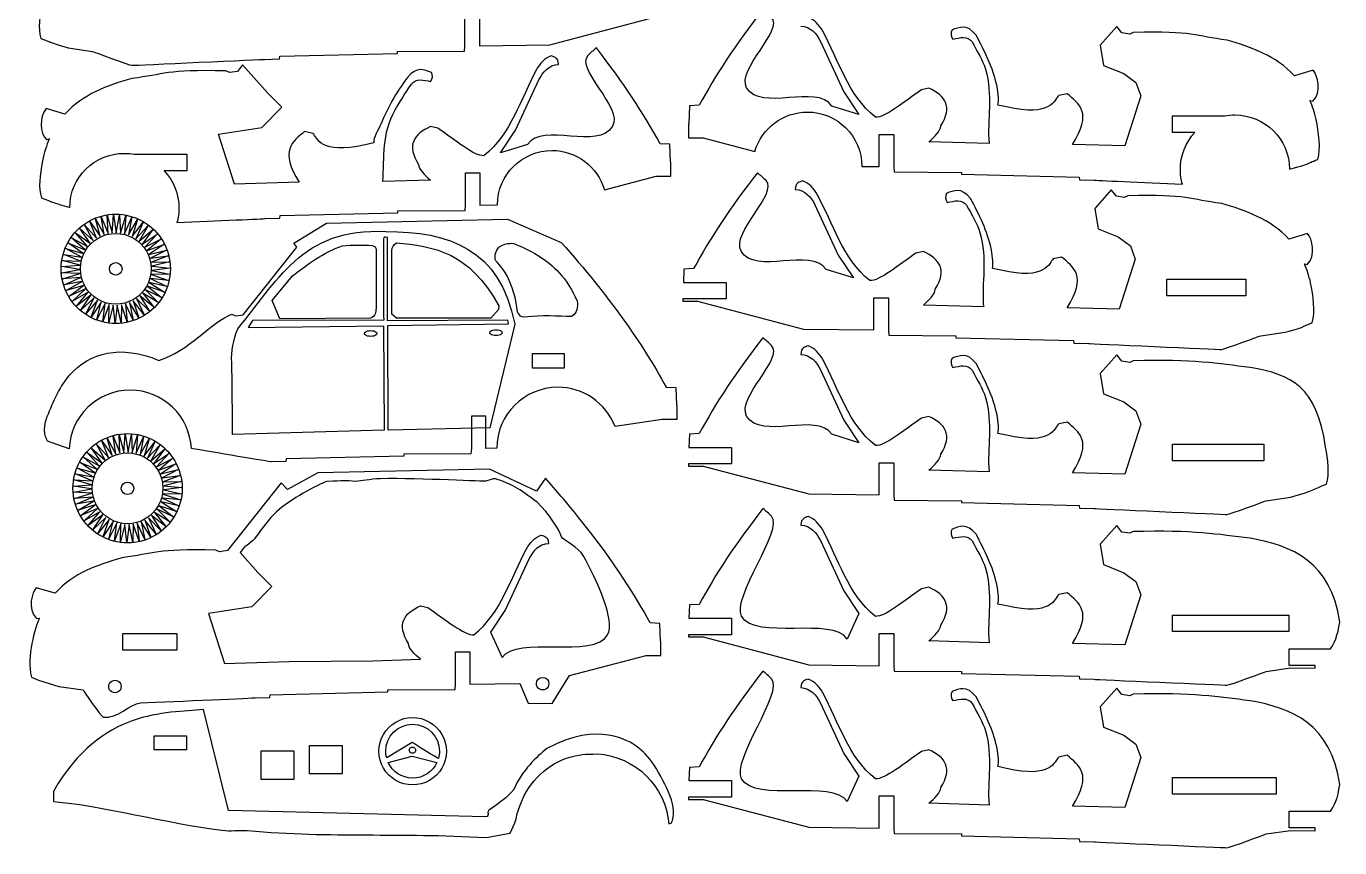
# Model space of a CAD drawing. Extents: x -16 to 68, y -50 to 54.
# Drawn here: x -15.2 to 68.3, y -49.7 to 2.5 of the extents above; entities that cross this region are included whole.
import ezdxf

# ---------------------------------------------------------------- set-up
doc = ezdxf.new("R2010")
doc.units = 0
doc.layers.add('Layer_1', color=7, linetype='CONTINUOUS')

msp = doc.modelspace()

# ---------------------------------------------------------------- linework, layer by layer
at = {"layer": 'Layer_1', "color": 7}
for points in [[(-0.018591, 0.415055), (0.906506, 0.440074), (0.931527, 0.615085), (8.406951, 0.790096), (8.406951, 0.915068), (12.682138, 0.940087), (12.707159, 1.265089), (12.707159, 3.329531), (13.633896, 3.329531), (13.633896, 1.277935), (18.107474, 1.340148), (24.844708, 3.10885), (25.775274, 3.10885), (25.775274, 3.248998), (23.023912, 3.248998), (23.023912, 4.303852), (25.737537, 4.303852), (25.711012, 5.141853), (25.092185, 5.177261)], [(55.20912, 2.120593), (54.984071, 2.020782), (54.484056, 2.095709), (54.159468, 2.50466), (53.108442, 1.32375), (53.316537, 0.031538), (54.599999, -0.49103), (55.378249, -1.05763), (55.686571, -1.906979), (54.660705, -5.082466), (51.346301, -4.992092)], [(-12.519424, 1.140118), (-10.969348, 0.915068)], [(35.31517, 1.552083), (36.797567, -1.648153), (37.757939, -3.091992), (36.026836, -2.549731)], [(2.162619, -7.399046), (-1.943026, -7.524283), (-2.968891, -4.348936), (-0.220947, -3.923708), (1.052393, -2.632457), (0.161342, -1.738537), (-1.441784, 0.062843), (-1.766375, -0.346241), (-2.266386, -0.421167), (-2.491439, -0.321222)], [(66.642522, -0.271042), (65.454773, -0.637058)], [(16.690843, -4.991547), (14.95974, -5.533948), (15.920112, -4.089968), (17.402509, -0.889734)], [(42.208278, -1.41709), (41.729454, -1.526471)], [(27.598121, -2.505303), (26.979293, -2.540577), (26.944018, -3.654354), (26.915031, -3.654354), (26.915031, -4.573714), (27.845597, -4.573714)], [(47.146041, -2.604558), (46.601182, -2.489031)], [(50.996279, -1.76711), (50.465778, -1.882505)], [(66.441518, -2.197113), (66.624875, -2.233345)], [(-12.72807, -3.073127), (-13.924843, -2.712857)], [(59.130168, -4.227518), (57.697129, -4.227518), (57.697129, -3.178958)], [(3.043142, -4.28918), (2.512641, -4.173785)], [(10.988224, -3.968287), (10.509406, -3.858905)], [(6.907737, -4.895844), (6.362879, -5.01138)], [(21.574467, -7.881144), (24.872054, -7.015527), (25.802619, -7.015527), (25.802619, -6.096167), (25.773633, -6.096167), (25.738358, -4.982524), (25.11953, -4.947116)], [(37.949603, -6.389172), (39.056411, -6.404491), (39.056411, -4.352901), (39.983145, -4.352901), (39.983145, -6.417344), (40.008175, -6.742345), (44.28336, -6.767375), (44.28336, -6.892481), (51.758786, -7.067492), (51.783816, -7.242503), (52.708916, -7.267242)], [(46.034722, -4.942327), (42.208278, -4.817221)], [(-8.312191, -5.620767), (-4.979465, -5.620767), (-4.979465, -6.669467)], [(65.144528, -6.551888), (65.209743, -6.542442)], [(0.008755, -9.709322), (0.933851, -9.684302), (0.958872, -9.509291), (8.434296, -9.334281), (8.434296, -9.209176), (12.709483, -9.184289), (12.734505, -8.859154), (12.734505, -6.794712), (13.661242, -6.794712), (13.661242, -8.846301)], [(10.509406, -7.25917), (7.474198, -7.349)], [(54.856901, -8.26426), (54.631844, -8.364212), (54.131829, -8.289147), (53.807241, -7.880197), (52.756218, -9.061111), (52.964318, -10.353315), (54.247777, -10.875891), (55.026031, -11.442486), (55.33435, -12.291973), (54.308486, -15.467327), (50.994082, -15.377086)], [(34.962949, -8.832773), (36.445346, -12.033015), (37.405717, -13.476986), (35.67475, -12.934593)], [(-2.113133, -15.792859), (-1.88808, -15.892806), (-1.388069, -15.817744), (2.024643, -11.517535), (1.832951, -11.278536), (3.912299, -10.004922), (15.412971, -9.742406)], [(15.412971, -9.742406), (18.83293, -11.225759)], [(66.290304, -10.655895), (65.102552, -11.021912)], [(15.880662, -16.423336), (14.289572, -22.998949), (7.827984, -23.1477), (7.800041, -16.492844), (15.475516, -16.405339), (15.438012, -16.155323), (7.787537, -16.205314), (7.78755, -10.917485)], [(7.058959, -11.703108), (7.058954, -15.433329)], [(41.856051, -11.801943), (41.377235, -11.911325)], [(50.64406, -12.151966), (50.113554, -12.267361)], [(0.942102, -16.069761), (0.447096, -14.920641), (1.737648, -13.347227)], [(27.245911, -12.890135), (26.627085, -12.925412), (26.60056, -13.763683), (29.314185, -13.763683), (29.314185, -14.818537), (26.562823, -14.818537), (26.562823, -14.958547), (27.493389, -14.958547), (34.230622, -16.727249), (38.7042, -16.789321), (38.7042, -14.737731), (39.630937, -14.737731), (39.630937, -16.802174), (39.655967, -17.127175), (43.931155, -17.152205), (43.931155, -17.277308), (51.406573, -17.452319), (51.431603, -17.62733), (52.356697, -17.652227)], [(46.793822, -12.989552), (46.248963, -12.874024)], [(66.089308, -12.581975), (66.272656, -12.618207)], [(14.862985, -15.255267), (14.837981, -15.492784), (14.350452, -16.042818), (8.350078, -16.030303), (8.050051, -15.792803)], [(45.682503, -15.32718), (41.856051, -15.202075)], [(7.537537, -16.167812), (-0.800484, -16.1803), (-1.075494, -16.63033), (7.525036, -16.517821), (7.575039, -23.160284), (-2.076447, -23.433783)], [(6.705378, -16.034407), (0.942102, -16.069761)], [(63.307315, -17.152215), (64.857532, -16.927298)], [(55.209107, -18.751664), (54.984057, -18.85161), (54.484042, -18.776683), (54.159454, -18.3676), (53.108429, -19.54865), (53.316524, -20.840719), (54.599986, -21.363429), (55.378236, -21.929889), (55.686558, -22.779371), (54.660692, -25.954866), (51.346288, -25.864624)], [(35.315157, -19.320309), (36.797554, -22.52041), (37.757925, -23.964524), (36.026823, -23.421991)], [(25.497835, -20.418751), (26.116662, -20.454027), (26.151938, -21.567807), (26.180924, -21.567807), (26.180924, -22.487161), (25.250358, -22.487161), (22.248922, -22.919766)], [(14.728652, -24.308367), (14.039546, -24.317938), (14.039546, -22.266346), (13.112809, -22.266346), (13.112809, -24.330791), (13.087788, -24.655791), (8.812601, -24.680812), (8.812601, -24.805918), (1.337177, -24.980929), (1.312156, -25.15594), (0.387059, -25.180824)], [(42.208265, -22.289341), (41.72944, -22.398863)], [(27.598121, -23.377536), (26.979293, -23.412945), (26.952768, -24.251087), (29.666393, -24.251087), (29.666393, -25.305933), (26.915031, -25.305933), (26.915031, -25.445942), (27.845597, -25.445942), (34.58283, -27.21465), (39.056411, -27.276856), (39.056411, -25.225267), (39.983145, -25.225267), (39.983145, -27.289707), (40.008175, -27.614711), (44.28336, -27.63974), (44.28336, -27.764714), (51.758786, -27.939722), (51.783816, -28.114733), (52.708916, -28.139763)], [(47.146027, -23.476958), (46.601168, -23.361422)], [(50.996265, -22.639361), (50.465765, -22.754765)], [(-12.464343, -24.335029), (-13.848569, -23.857578)], [(14.259969, -25.634218), (3.360485, -25.872947), (1.431537, -26.92465), (1.010554, -26.510091), (-2.402157, -30.810437), (-2.902169, -30.885363), (-3.127222, -30.785417)], [(17.818842, -26.218292), (17.249646, -27.033052), (14.259969, -25.634218)], [(46.034709, -25.814584), (42.208265, -25.689613)], [(63.659533, -27.639751), (65.209743, -27.414702)], [(55.209109, -29.607129), (54.98406, -29.707205), (54.484045, -29.632148), (54.159457, -29.223195), (53.108431, -30.404107), (53.316526, -31.696176), (54.599988, -32.218884), (55.378239, -32.785346), (55.68656, -33.634974), (54.660694, -36.810323), (51.346291, -36.720087)], [(-1.306953, -30.574587), (-1.596733, -30.932504), (-0.474383, -32.202782), (0.41667, -33.096701), (-0.856701, -34.388013), (-3.604581, -34.813257), (-2.578739, -37.988659), (1.526944, -37.863342)], [(35.31516, -30.175774), (36.797557, -33.376007), (37.757928, -34.819987), (37.016867, -36.434461)], [(16.766785, -31.354086), (15.284372, -34.554283), (14.323956, -35.99831), (15.065099, -37.612816)], [(-13.352094, -33.529398), (-14.560626, -33.177046)], [(42.208267, -33.144944), (41.729443, -33.254326)], [(27.598121, -34.23313), (26.979293, -34.268405), (26.952768, -35.106541), (29.666393, -35.106541), (29.666393, -36.161393), (26.915031, -36.161393), (26.915031, -36.301542), (27.845597, -36.301542), (34.58283, -38.070105), (39.056411, -38.132316), (39.056411, -36.080726), (39.983145, -36.080726), (39.983145, -38.14517), (40.008175, -38.470171), (44.28336, -38.4952), (44.28336, -38.620171), (51.758786, -38.795182), (51.783816, -38.970193), (52.708916, -38.995223)], [(47.14603, -34.332421), (46.601171, -34.216885)], [(50.996268, -33.494967), (50.465768, -33.610222)], [(9.873683, -34.323203), (10.352414, -34.43264)], [(-14.542988, -35.139498), (-14.358406, -35.106134)], [(-0.627028, -40.173517), (0.298068, -40.148498), (0.323089, -39.973487), (7.798514, -39.798476), (7.798514, -39.673504), (12.0737, -39.648485), (12.098721, -39.323483), (12.098721, -37.259174), (13.025459, -37.259174), (13.025459, -39.31063), (16.191241, -39.266604), (16.721195, -40.521355), (18.253634, -40.526115), (19.357844, -38.760424), (24.236271, -37.479694), (25.166837, -37.479694), (25.166837, -36.560481), (25.13785, -36.560481), (25.102575, -35.446698), (24.483747, -35.41129)], [(46.034711, -36.670041), (42.208267, -36.545075)], [(63.659533, -38.495211), (65.209743, -38.270159), (66.765974, -38.288891), (66.778013, -38.110464), (65.110074, -38.110464), (65.110074, -37.05575), (67.739612, -37.05575)], [(1.526944, -37.863355), (6.838512, -37.813351), (9.873683, -37.723427)], [(-14.862657, -38.850134), (-14.402843, -39.0421), (-13.127862, -39.448454), (-11.577785, -39.673504)], [(31.654559, -38.479206), (31.654409, -38.479196)], [(55.209247, -39.939174), (54.98419, -40.039258), (54.484177, -39.964201), (54.159587, -39.555248), (53.108564, -40.73616), (53.316664, -42.028369), (54.600123, -42.550937), (55.378376, -43.11754), (55.686695, -43.967027), (54.660832, -47.142376), (51.346428, -47.05214)], [(14.026267, -47.74746), (-2.340526, -47.328799), (-3.922194, -40.91423)], [(35.315295, -40.507827), (36.797692, -43.708061), (37.758063, -45.15204), (37.017002, -46.766514)], [(9.358324, -43.015326), (7.72939, -43.993122)], [(7.827796, -44.282292), (9.34735, -43.874589), (10.926768, -44.295041)], [(42.208397, -43.476997), (41.729581, -43.586379)], [(50.996405, -43.82702), (50.4659, -43.942415)], [(27.598121, -44.565197), (26.979293, -44.600471), (26.952768, -45.438745), (29.666393, -45.438745), (29.666393, -46.493599), (26.915031, -46.493599), (26.915031, -46.633609), (27.845597, -46.633609), (34.58283, -48.402309), (39.056411, -48.464383), (39.056411, -46.412793), (39.983145, -46.412793), (39.983145, -48.477236), (40.008175, -48.802237), (44.28336, -48.827267), (44.28336, -48.952229), (51.758786, -49.127241), (51.783948, -49.302252), (52.709043, -49.327282)], [(47.146168, -44.664466), (46.601309, -44.548938)], [(-13.459336, -46.131329), (-13.450578, -46.767657)], [(46.034849, -47.002234), (42.208397, -46.877129)], [(63.65966, -48.827269), (65.209878, -48.602212), (66.766104, -48.620945), (66.778143, -48.442658), (65.110212, -48.442658), (65.110212, -47.387936), (67.739742, -47.387936)], [(14.052109, -49.053205), (15.590153, -48.774691), (15.868666, -48.1251)], [(25.672556, -48.192095), (25.822683, -48.143694)]]:
    msp.add_lwpolyline(points, dxfattribs=at)
for points in [[(21.063243, 1.138887)], [(31.302214, -6.804152)], [(-7.069778, -15.334836), (-7.966813, -14.623596), (-7.362465, -15.595861), (-8.172577, -14.787003), (-7.682997, -15.821817), (-8.395626, -14.925888), (-8.027196, -16.009767), (-8.633053, -15.038442), (-8.390578, -16.157254), (-8.881764, -15.123198), (-8.768403, -16.262357), (-9.138513, -15.179052), (-9.155737, -16.323706), (-9.399945, -15.205272), (-9.547548, -16.340501), (-9.662673, -15.20152), (-9.938721, -16.312524), (-9.923269, -15.167844), (-10.324161, -16.240137), (-10.17832, -15.104683), (-10.698832, -16.124289), (-10.424507, -15.012859), (-11.057853, -15.966486), (-10.658623, -14.893569), (-11.396546, -15.768784), (-10.877616, -14.748374), (-11.710495, -15.533766), (-11.078631, -14.579157), (-11.995608, -15.264491), (-11.259045, -14.388133), (-12.248168, -14.96447), (-11.416509, -14.177787), (-12.464881, -14.637617), (-11.548967, -13.950861), (-12.642924, -14.288189), (-11.654695, -13.710318), (-12.779973, -13.920744), (-11.732313, -13.459289), (-12.874244, -13.540072), (-11.780811, -13.201048), (-12.924507, -13.151134), (-11.799557, -12.938962), (-12.930108, -12.759001), (-11.788304, -12.676448), (-12.890971, -12.368788), (-11.747201, -12.416929), (-12.807609, -11.985579), (-11.676782, -12.163786), (-12.681109, -11.614371), (-11.577966, -11.920319), (-12.513117, -11.260001), (-11.45204, -11.689706), (-12.305826, -10.927092), (-11.300648, -11.474949), (-12.061936, -10.619982), (-11.125761, -11.27885), (-11.784629, -10.342675), (-10.929662, -11.103963), (-11.477519, -10.098785), (-10.714905, -10.952571), (-11.14461, -9.891494), (-10.484292, -10.826645), (-10.79024, -9.723502), (-10.240825, -10.727829), (-10.419032, -9.597002), (-9.987682, -10.65741), (-10.035823, -9.51364), (-9.728163, -10.616307), (-9.645608, -9.474503), (-9.465649, -10.605054), (-9.253477, -9.480104), (-9.203563, -10.6238), (-8.864539, -9.530367), (-8.945322, -10.672296), (-8.483867, -9.624638), (-8.694293, -10.749916), (-8.116422, -9.761687), (-8.45375, -10.855644), (-7.766995, -9.93973), (-8.226825, -10.988102), (-7.440142, -10.156443), (-8.016478, -11.145566), (-7.14012, -10.409003), (-7.825454, -11.32598), (-6.870846, -10.694116), (-7.656237, -11.526995), (-6.635827, -11.008065), (-7.511039, -11.745988), (-6.438125, -11.346758), (-7.391752, -11.980104), (-6.280322, -11.705779), (-7.299928, -12.226291), (-6.164474, -12.08045), (-7.236767, -12.481342), (-6.092087, -12.46589), (-7.203091, -12.741938), (-6.06411, -12.857063), (-7.199339, -13.004666), (-6.080906, -13.248874), (-7.225559, -13.266099), (-6.142254, -13.636208), (-7.281413, -13.522848), (-6.247358, -14.014033), (-7.366169, -13.771559), (-6.394844, -14.377415), (-7.478723, -14.008985), (-6.582794, -14.721614), (-7.617608, -14.232034), (-6.80875, -15.042146), (-7.781012, -14.437798)], [(-9.102725, -12.900799)], [(-7.250447, -12.900796)], [(-6.026709, -12.900799)], [(57.345043, -13.564613), (62.361567, -13.564613), (62.361567, -14.612353), (57.345043, -14.612353)], [(16.200557, -15.855311)], [(6.358832, -16.922374)], [(14.321824, -16.872371)], [(31.654425, -17.291688)], [(19.032961, -18.295787), (16.969884, -18.295787), (16.969884, -19.194633), (19.032961, -19.194633)], [(-2.11632, -18.863006)], [(-6.319732, -29.285701), (-7.216767, -28.574461), (-6.612419, -29.546726), (-7.422531, -28.737868), (-6.932951, -29.772682), (-7.64558, -28.876753), (-7.27715, -29.960632), (-7.883006, -28.989307), (-7.640532, -30.108119), (-8.131717, -29.074063), (-8.018357, -30.213222), (-8.388466, -29.129917), (-8.405691, -30.274571), (-8.649899, -29.156137), (-8.797502, -30.291366), (-8.912627, -29.152385), (-9.188675, -30.263389), (-9.173223, -29.118709), (-9.574115, -30.191002), (-9.428274, -29.055548), (-9.948786, -30.075154), (-9.67446, -28.963724), (-10.307807, -29.917351), (-9.908577, -28.844434), (-10.6465, -29.719649), (-10.12757, -28.699239), (-10.960449, -29.484631), (-10.328585, -28.530022), (-11.245562, -29.215356), (-10.508999, -28.338998), (-11.498122, -28.915335), (-10.666463, -28.128652), (-11.714835, -28.588482), (-10.798921, -27.901726), (-11.892878, -28.239054), (-10.904649, -27.661183), (-12.029927, -27.871609), (-10.982267, -27.410154), (-12.124198, -27.490937), (-11.030765, -27.151913), (-12.174461, -27.101999), (-11.049511, -26.889827), (-12.180062, -26.709866), (-11.038258, -26.627313), (-12.140925, -26.319653), (-10.997155, -26.367794), (-12.057563, -25.936444), (-10.926736, -26.114651), (-11.931063, -25.565236), (-10.827919, -25.871184), (-11.763071, -25.210866), (-10.701994, -25.640571), (-11.55578, -24.877957), (-10.550602, -25.425814), (-11.31189, -24.570847), (-10.375715, -25.229715), (-11.034583, -24.29354), (-10.179616, -25.054828), (-10.727473, -24.04965), (-9.964859, -24.903436), (-10.394564, -23.842359), (-9.734246, -24.777511), (-10.040194, -23.674367), (-9.490779, -24.678694), (-9.668986, -23.547867), (-9.237636, -24.608275), (-9.285777, -23.464505), (-8.978117, -24.567172), (-8.895562, -23.425368), (-8.715603, -24.555919), (-8.503431, -23.430969), (-8.453517, -24.574665), (-8.114493, -23.481232), (-8.195276, -24.623161), (-7.733821, -23.575503), (-7.944247, -24.700781), (-7.366376, -23.712552), (-7.703704, -24.806509), (-7.016948, -23.890595), (-7.476778, -24.938967), (-6.690095, -24.107308), (-7.266432, -25.096431), (-6.390074, -24.359868), (-7.075408, -25.276845), (-6.120799, -24.644981), (-6.906191, -25.47786), (-5.885781, -24.95893), (-6.760993, -25.696853), (-5.688079, -25.297623), (-6.641706, -25.93097), (-5.530276, -25.656644), (-6.549882, -26.177156), (-5.414428, -26.031315), (-6.486721, -26.432207), (-5.342041, -26.416755), (-6.453045, -26.692803), (-5.314064, -26.807928), (-6.449293, -26.955531), (-5.330859, -27.199739), (-6.475513, -27.216964), (-5.392208, -27.587073), (-6.531367, -27.473713), (-5.497311, -27.964898), (-6.616123, -27.722424), (-5.644798, -28.32828), (-6.728677, -27.95985), (-5.832748, -28.672479), (-6.867562, -28.182899), (-6.058704, -28.993011), (-7.030966, -28.388663)], [(57.697113, -24.053512), (63.506517, -24.053512), (63.506517, -25.099748), (57.697113, -25.099748)], [(-8.352679, -26.851664)], [(-6.500401, -26.851661)], [(-5.276663, -26.851664)], [(31.654427, -28.147285)], [(57.697113, -34.909792), (65.092556, -34.909792), (65.092556, -35.955343), (57.697113, -35.955343)], [(-9.046144, -36.083731), (-5.615384, -36.083731), (-5.615384, -37.13325), (-9.046144, -37.13325)], [(-9.153129, -39.456726)], [(18.042842, -39.274212)], [(-7.058854, -42.581891), (-4.995778, -42.581891), (-4.995778, -43.480736), (-7.058854, -43.480736)], [(2.810894, -43.195684), (4.889583, -43.195684), (4.889583, -45.009789), (2.810894, -45.009789)], [(9.358324, -43.015326)], [(-0.257485, -43.546178), (1.821204, -43.546178), (1.821204, -45.360283), (-0.257485, -45.360283)], [(9.565086, -43.498811)], [(11.522488, -43.567317)], [(9.378996, -45.278794)], [(57.697254, -45.240355), (64.299539, -45.240355), (64.299539, -46.287277), (57.697254, -46.287277)]]:
    msp.add_lwpolyline(points, close=True, dxfattribs=at)
for points in [[(-14.191872, 4.093699), (-14.342542, 3.108878), (-14.46545, 2.418292), (-14.254219, 1.738438)], [(31.654409, 3.580702), (29.942592, 1.399455), (28.621604, -0.616066), (27.598121, -2.505303)], [(30.619001, -1.390425), (29.95645, -0.216577), (33.021299, 2.282465), (32.203395, 3.093815)], [(34.057691, 2.533235), (34.693527, 2.505064), (35.055318, 2.050219), (35.31517, 1.552083)], [(35.457778, 2.208239), (35.236711, 2.60903), (34.942248, 2.917952), (34.532819, 3.083293)], [(45.208481, 1.958163), (44.604646, 2.702946), (44.150478, 2.449335), (43.68329, 2.283166)], [(-14.254219, 1.738438), (-13.287933, 1.376011), (-14.186217, 1.659865), (-12.519424, 1.140118)], [(38.808004, -3.267144), (37.05629, -1.852893), (36.491524, 0.329435), (35.457778, 2.208239)], [(43.68329, 2.283166), (43.591808, 2.091486), (43.589422, 1.899767), (43.733328, 1.708086)], [(43.733328, 1.708086), (44.178675, 1.785371), (44.648326, 1.951773), (44.958405, 1.533075)], [(46.518872, -1.218557), (46.284883, -0.130667), (45.768202, 0.916808), (45.208481, 1.958163)], [(61.186833, 1.641779), (59.097482, 1.886445), (59.079757, 2.232173), (55.20912, 2.120593)], [(-10.969348, 0.915068), (-10.969348, 0.915068), (-8.619159, 0.040013), (-8.469154, 0.040013)], [(21.063243, 1.138887), (20.874249, 0.990659), (20.691475, 0.82764), (20.514284, 0.651866)], [(25.11953, -4.947116), (24.096039, -3.057881), (22.775057, -1.042365), (21.063243, 1.138887)], [(44.958405, 1.533075), (45.278191, 0.921658), (45.644313, 0.346818), (45.803791, -0.202949)], [(65.454773, -0.637058), (64.285519, 0.666192), (62.673368, 1.183328), (61.186833, 1.641779)], [(-8.469154, 0.040013), (-8.31914, 0.040013), (-0.018591, 0.415055), (-0.018591, 0.415055)], [(10.575718, -0.411051), (10.108533, -0.244868), (9.654501, 0.008597), (9.050663, -0.736187)], [(18.184862, 0.641338), (17.775435, 0.475995), (17.480967, 0.167086), (17.259902, -0.233716)], [(17.402509, -0.889734), (17.662372, -0.391604), (18.024153, 0.063109), (18.659989, 0.091286)], [(18.659989, 0.091286), (18.635224, 0.541778), (18.388586, 0.54875), (18.184862, 0.641338)], [(20.514284, 0.651866), (19.69638, -0.159491), (22.76123, -2.658394), (22.098679, -3.832241)], [(-8.469154, -0.800038), (-10.044298, -1.230718), (-11.602679, -1.814246), (-12.72807, -3.073127)], [(-2.491439, -0.321222), (-6.362076, -0.209635), (-6.379806, -0.555365), (-8.469154, -0.800038)], [(9.050663, -0.736187), (8.565949, -1.340023), (7.786654, -2.612485), (7.352647, -3.712876)], [(9.3006, -1.161141), (9.610679, -0.742445), (10.080329, -0.908845), (10.525676, -0.98613)], [(10.525676, -0.98613), (10.669586, -0.794444), (10.667203, -0.602723), (10.575718, -0.411051)], [(17.259902, -0.233716), (16.226159, -2.112528), (15.661388, -4.294724), (13.909675, -5.708959)], [(45.803791, -0.202949), (46.298847, -1.909535), (45.900565, -3.374543), (46.034722, -4.942327)], [(66.624875, -2.233345), (67.209564, -1.726578), (66.93104, -0.542568), (66.642522, -0.271042)], [(8.267763, -2.797212), (8.483829, -2.417208), (8.883479, -1.768051), (9.3006, -1.161141)], [(36.026836, -2.549731), (35.092487, -1.105815), (31.501853, -2.954581), (30.619001, -1.390425)], [(41.729454, -1.526471), (40.658436, -2.265751), (39.397601, -3.315655), (38.808004, -3.267144)], [(42.958361, -3.817062), (43.747798, -2.590572), (43.250321, -1.892202), (42.208278, -1.41709)], [(46.601182, -2.489031), (46.650241, -2.171372), (46.649367, -1.895316), (46.518872, -1.218557)], [(50.465778, -1.882505), (50.211223, -2.135894), (50.030163, -3.271517), (47.146041, -2.604558)], [(51.346301, -4.992092), (52.632925, -2.981497), (51.771555, -2.403107), (50.996279, -1.76711)], [(66.838031, -3.403182), (66.731563, -2.960285), (66.598006, -2.559939), (66.441518, -2.197113)], [(-13.924843, -2.712857), (-14.365533, -3.264505), (-14.349236, -4.28967), (-13.907206, -4.675163)], [(7.474198, -7.349), (7.608358, -5.781224), (7.389442, -4.341907), (8.267763, -2.797212)], [(31.142501, -5.43919), (31.57323, -3.955688), (32.931827, -2.934832), (34.476595, -2.933938)], [(34.476595, -2.933938), (36.387568, -2.934389), (37.939347, -4.478226), (37.949603, -6.389172)], [(57.697129, -3.178958), (57.697129, -3.178958), (61.02753, -3.178958), (61.02753, -3.178958)], [(61.02753, -3.178958), (61.24014, -3.138074), (61.456108, -3.117155), (61.672613, -3.116474)], [(61.672613, -3.116474), (63.575497, -3.117432), (65.123459, -4.64912), (65.144528, -6.551888)], [(2.512641, -4.173785), (1.737366, -4.809781), (0.875995, -5.388444), (2.162619, -7.399046)], [(7.352647, -3.712876), (7.22215, -4.014609), (6.858684, -4.578186), (6.907737, -4.895844)], [(10.509406, -3.858905), (9.467357, -4.334018), (8.96988, -5.032514), (9.75932, -6.259011)], [(13.909675, -5.708959), (13.320081, -5.757479), (12.059249, -4.707568), (10.988224, -3.968287)], [(22.098679, -3.832241), (21.215825, -5.396382), (17.625191, -3.547498), (16.690843, -4.991547)], [(42.208278, -4.817221), (42.578594, -4.483859), (42.955504, -4.150416), (42.958361, -3.817062)], [(66.944542, -5.944124), (67.151364, -5.276945), (66.983464, -4.197765), (66.838031, -3.403182)], [(-13.722624, -4.641939), (-13.902683, -5.056637), (-14.051705, -5.517385), (-14.164526, -6.030678)], [(-13.907206, -4.675163), (-13.875898, -4.702471), (-13.705875, -4.603366), (-13.722624, -4.641939)], [(6.362879, -5.01138), (3.478758, -5.678325), (3.297694, -4.542568), (3.043142, -4.28918)], [(27.845597, -4.573714), (27.845597, -4.573714), (31.142501, -5.43919), (31.142501, -5.43919)], [(58.198782, -6.590305), (58.199893, -5.713383), (58.532611, -4.869327), (59.130168, -4.227518)], [(-12.427543, -8.993555), (-12.406319, -7.090632), (-10.857987, -5.559004), (-8.954945, -5.558422)], [(-8.954945, -5.558422), (-8.739223, -5.559201), (-8.524042, -5.580073), (-8.312191, -5.620767)], [(14.767775, -8.830984), (14.778109, -6.919987), (16.330032, -5.376192), (18.241057, -5.375892)], [(18.241057, -5.375892), (19.78557, -5.37709), (21.143808, -6.397885), (21.574467, -7.881144)], [(-14.164526, -6.030678), (-14.315196, -7.015506), (-14.438105, -7.706092), (-14.226874, -8.385939)], [(-4.979465, -6.669467), (-4.979465, -6.669467), (-6.414417, -6.669467), (-6.414417, -6.669467)], [(-6.414417, -6.669467), (-5.816165, -7.310981), (-5.48275, -8.155068), (-5.481117, -9.032247)], [(9.75932, -6.259011), (9.762176, -6.592358), (10.139084, -6.925816), (10.509406, -7.25917)], [(58.328946, -7.519368), (58.243749, -7.216991), (58.199962, -6.904454), (58.198782, -6.590305)], [(65.209743, -6.542442), (66.711933, -6.141212), (66.071401, -6.267368), (66.944542, -5.944124)], [(31.302198, -6.804133), (29.590384, -8.985369), (28.269401, -11.000901), (27.245911, -12.890135)], [(30.266915, -11.775279), (29.604364, -10.601439), (32.669078, -8.102388), (31.851174, -7.291038)], [(31.851174, -7.291038), (31.673983, -7.115265), (31.491211, -6.95238), (31.302214, -6.804152)], [(34.180595, -7.301701), (33.976871, -7.394289), (33.730234, -7.401129), (33.705469, -7.851619)], [(35.105554, -8.176755), (34.884498, -7.775967), (34.590022, -7.467044), (34.180595, -7.301701)], [(52.708916, -7.267242), (52.708916, -7.267242), (55.860265, -7.409439), (58.328946, -7.519368)], [(33.705469, -7.851619), (34.341305, -7.879797), (34.703091, -8.334634), (34.962949, -8.832773)], [(38.455783, -13.651997), (36.704069, -12.237754), (36.1393, -10.055558), (35.105554, -8.176755)], [(43.331064, -8.101695), (43.239582, -8.293375), (43.237195, -8.48509), (43.38111, -8.676767)], [(44.856254, -8.426699), (44.252425, -7.681907), (43.798252, -7.935521), (43.331064, -8.101695)], [(60.834614, -8.743082), (58.745263, -8.498411), (58.727531, -8.152672), (54.856901, -8.26426)], [(-14.226874, -8.385939), (-13.260587, -8.748372), (-14.158872, -8.464505), (-12.492079, -8.984259)], [(-12.492079, -8.984259), (-12.492079, -8.984259), (-12.427543, -8.993555), (-12.427543, -8.993555)], [(-5.481117, -9.032247), (-5.481107, -9.346182), (-5.523652, -9.65867), (-5.60759, -9.961176)], [(13.661242, -8.846301), (13.661242, -8.846301), (14.767775, -8.830984), (14.767775, -8.830984)], [(43.38111, -8.676767), (43.826456, -8.599482), (44.296102, -8.433088), (44.606186, -8.851778)], [(44.606186, -8.851778), (44.925967, -9.463196), (45.292095, -10.038043), (45.451564, -10.58781)], [(46.166654, -11.603418), (45.932656, -10.515523), (45.415983, -9.468054), (44.856254, -8.426699)], [(65.102552, -11.021912), (63.9333, -9.718678), (62.321149, -9.201534), (60.834614, -8.743082)], [(-12.974464, -12.900799), (-12.974464, -11.659702), (-12.312347, -10.512881), (-11.237526, -9.892333)], [(-11.237526, -9.892333), (-10.162704, -9.271784), (-8.83847, -9.271784), (-7.763648, -9.892333)], [(-7.763648, -9.892333), (-6.688827, -10.512881), (-6.026709, -11.659702), (-6.026709, -12.900799)], [(-5.60759, -9.961176), (-3.139373, -9.851354), (0.008755, -9.709322), (0.008755, -9.709322)], [(-10.625657, -10.952118), (-9.929461, -10.55017), (-9.071713, -10.55017), (-8.375517, -10.952118)], [(-1.745065, -16.706196), (0.674156, -13.873184), (2.315797, -10.203687), (7.677716, -10.536307)], [(7.78755, -10.917485), (7.78755, -10.917485), (7.550039, -10.82998), (7.537537, -10.929987)], [(7.677716, -10.536307), (11.665365, -10.512597), (14.936965, -11.623551), (15.880662, -16.423336)], [(45.451564, -10.58781), (45.946629, -12.294388), (45.548338, -13.759397), (45.682503, -15.32718)], [(66.272656, -12.618207), (66.85734, -12.11144), (66.578821, -10.927413), (66.290304, -10.655895)], [(-11.750726, -12.900796), (-11.750726, -12.096899), (-11.321852, -11.354067), (-10.625657, -10.952118)], [(-8.375517, -10.952118), (-7.679322, -11.354067), (-7.250447, -12.096899), (-7.250447, -12.900796)], [(1.737648, -13.347227), (2.699404, -12.62596), (3.638346, -11.885144), (4.919821, -11.437922)], [(4.919821, -11.437922), (5.550366, -11.375631), (6.180907, -11.376552), (6.811452, -11.420247)], [(6.811452, -11.420247), (6.969345, -11.439139), (7.042359, -11.542919), (7.058959, -11.703108)], [(7.537537, -10.929987), (7.525023, -11.029993), (7.537537, -16.167812), (7.537537, -16.167812)], [(8.062566, -11.74255), (8.072832, -11.528692), (8.173164, -11.368881), (8.350078, -11.255018)], [(8.350078, -11.255018), (10.681772, -11.451894), (12.989063, -11.8213), (14.862985, -15.255267)], [(14.625458, -12.317584), (14.531216, -11.259804), (15.491611, -11.309559), (15.663024, -11.267519)], [(15.663024, -11.267519), (15.946326, -11.314401), (16.693057, -11.647593), (17.41774, -12.095189)], [(18.83293, -11.225759), (21.879938, -14.640242), (24.005321, -17.663758), (25.497835, -20.418751)], [(35.67475, -12.934593), (34.740406, -11.490542), (31.149769, -13.339442), (30.266915, -11.775279)], [(46.248963, -12.874024), (46.298017, -12.556366), (46.297149, -12.28017), (46.166654, -11.603418)], [(-9.898449, -12.900799), (-9.898449, -12.681066), (-9.72032, -12.502937), (-9.500587, -12.502937)], [(-9.500587, -12.502937), (-9.280854, -12.502937), (-9.102725, -12.681066), (-9.102725, -12.900799)], [(8.050051, -15.792803), (8.050051, -15.742799), (8.062566, -11.74255), (8.062566, -11.74255)], [(15.547414, -13.685997), (15.196923, -12.860817), (14.71558, -12.456022), (14.625458, -12.317584)], [(17.41774, -12.095189), (18.306904, -12.644377), (19.195883, -13.47745), (19.850783, -14.955251)], [(41.377235, -11.911325), (40.306204, -12.650613), (39.045377, -13.700517), (38.455783, -13.651997)], [(42.60614, -14.202055), (43.39558, -12.975558), (42.8981, -12.277056), (41.856051, -11.801943)], [(50.113554, -12.267361), (49.858996, -12.520755), (49.677936, -13.656511), (46.793822, -12.989552)], [(50.994082, -15.377086), (52.280706, -13.366491), (51.419337, -12.787961), (50.64406, -12.151966)], [(-11.237526, -15.909265), (-12.312347, -15.288717), (-12.974464, -14.141896), (-12.974464, -12.900799)], [(-10.625657, -14.849474), (-11.321852, -14.447525), (-11.750726, -13.704694), (-11.750726, -12.900796)], [(-9.699518, -13.245358), (-9.822617, -13.174286), (-9.898449, -13.042941), (-9.898449, -12.900799)], [(-9.301656, -13.245358), (-9.424755, -13.316429), (-9.576419, -13.316429), (-9.699518, -13.245358)], [(-9.102725, -12.900799), (-9.102725, -13.042941), (-9.178557, -13.174286), (-9.301656, -13.245358)], [(-7.250447, -12.900796), (-7.250447, -13.704694), (-7.679322, -14.447525), (-8.375517, -14.849474)], [(-6.026709, -12.900799), (-6.026709, -14.141896), (-6.688827, -15.288717), (-7.763648, -15.909265)], [(66.485812, -13.788043), (66.379349, -13.345139), (66.245796, -12.944792), (66.089308, -12.581975)], [(16.050546, -15.63029), (15.962228, -14.862734), (15.767831, -14.204932), (15.547414, -13.685997)], [(66.592326, -16.328985), (66.799153, -15.661801), (66.631246, -14.582622), (66.485812, -13.788043)], [(-8.375517, -14.849474), (-9.071713, -15.251423), (-9.929461, -15.251423), (-10.625657, -14.849474)], [(19.850783, -14.955251), (19.853164, -15.318526), (19.903628, -15.668785), (19.488261, -15.936559)], [(41.856051, -15.202075), (42.226376, -14.868721), (42.603277, -14.535409), (42.60614, -14.202055)], [(-6.761038, -18.719778), (-4.908934, -18.203664), (-3.357705, -16.208916), (-2.113133, -15.792859)], [(7.058954, -15.433329), (7.000169, -15.650568), (7.069405, -15.904383), (6.705378, -16.034407)], [(16.200557, -15.855305), (16.200557, -15.855305), (16.059121, -15.704805), (16.050546, -15.63029)], [(16.695253, -15.9559), (16.414684, -15.999715), (16.223057, -15.910749), (16.200557, -15.855311)], [(19.488261, -15.936559), (18.70574, -15.908373), (17.425691, -15.841827), (16.695253, -15.9559)], [(-7.763648, -15.909265), (-8.83847, -16.529814), (-10.162704, -16.529814), (-11.237526, -15.909265)], [(64.857532, -16.927298), (66.359715, -16.526073), (65.719182, -16.652229), (66.592326, -16.328985)], [(-2.11632, -18.863006), (-2.190515, -18.144069), (-1.997715, -17.425133), (-1.745065, -16.706196)], [(6.358832, -17.100878), (6.303939, -17.058804), (6.303939, -16.964448), (6.358832, -16.922374)], [(6.358832, -16.922374), (6.525538, -16.794599), (6.899405, -16.794599), (7.066113, -16.922374)], [(7.066113, -17.100878), (6.899405, -17.228653), (6.525538, -17.228653), (6.358832, -17.100878)], [(7.066113, -16.922374), (7.121006, -16.964448), (7.121006, -17.058804), (7.066113, -17.100878)], [(14.321824, -17.050874), (14.266931, -17.0088), (14.266931, -16.914445), (14.321824, -16.872371)], [(14.321824, -16.872371), (14.48853, -16.744595), (14.862397, -16.744595), (15.029106, -16.872371)], [(15.029106, -17.050874), (14.862397, -17.17865), (14.48853, -17.17865), (14.321824, -17.050874)], [(15.029106, -16.872371), (15.083999, -16.914445), (15.083999, -17.0088), (15.029106, -17.050874)], [(31.654409, -17.291666), (29.942594, -19.472918), (28.621609, -21.488302), (27.598121, -23.377536)], [(32.203382, -17.778577), (32.026191, -17.602803), (31.843422, -17.439923), (31.654425, -17.291688)], [(60.807264, -18.027269), (60.95727, -18.027269), (63.307315, -17.152215), (63.307315, -17.152215)], [(-12.413889, -19.639816), (-11.146628, -18.204818), (-9.184176, -17.707509), (-6.761038, -18.719778)], [(30.618988, -22.262682), (29.956437, -21.088837), (33.021289, -18.589935), (32.203382, -17.778577)], [(34.532805, -17.789104), (34.329082, -17.881685), (34.082442, -17.888664), (34.057677, -18.339157)], [(34.057677, -18.339157), (34.693513, -18.367333), (35.055299, -18.822173), (35.315157, -19.320309)], [(35.457765, -18.664158), (35.2367, -18.263362), (34.942232, -17.95444), (34.532805, -17.789104)], [(45.208468, -18.914234), (44.604633, -18.169446), (44.150457, -18.422924), (43.683277, -18.589093)], [(52.356697, -17.652227), (52.356697, -17.652227), (60.657245, -18.027269), (60.807264, -18.027269)], [(-2.076447, -23.433783), (-2.07486, -22.299044), (-2.107089, -19.516061), (-2.11632, -18.863006)], [(38.807991, -24.139536), (37.056277, -22.725293), (36.491511, -20.54297), (35.457765, -18.664158)], [(43.683277, -18.589093), (43.591795, -18.780773), (43.589408, -18.972493), (43.733315, -19.164173)], [(43.733315, -19.164173), (44.178662, -19.086888), (44.648313, -18.920486), (44.958392, -19.339182)], [(46.518859, -22.090954), (46.28487, -21.003059), (45.768189, -19.9556), (45.208468, -18.914234)], [(62.648298, -19.173603), (60.55895, -18.928937), (59.079752, -18.64007), (55.209107, -18.751664)], [(67.430198, -24.231283), (66.890569, -20.367022), (65.266636, -19.634523), (62.648298, -19.173603)], [(-13.851439, -22.288633), (-13.495775, -21.336315), (-13.011852, -20.316926), (-12.413889, -19.639816)], [(44.958392, -19.339182), (45.278172, -19.950599), (45.6443, -20.525441), (45.803778, -21.075206)], [(-8.576641, -20.612493), (-10.669183, -20.612514), (-12.37597, -22.26423), (-12.464343, -24.335029)], [(-4.691537, -24.330107), (-4.784411, -22.251517), (-6.495979, -20.613754), (-8.576641, -20.612493)], [(18.619361, -20.429963), (16.475513, -20.430313), (14.735757, -22.164526), (14.728652, -24.308367)], [(22.248922, -22.919766), (21.669748, -21.419594), (20.227452, -20.429963), (18.619361, -20.429963)], [(45.803778, -21.075206), (46.298834, -22.781792), (45.900552, -24.246803), (46.034709, -25.814584)], [(-13.848569, -23.857578), (-13.928416, -23.630945), (-14.213314, -23.257591), (-13.851439, -22.288633)], [(36.026823, -23.421991), (35.092476, -21.97794), (31.501842, -23.826838), (30.618988, -22.262682)], [(41.72944, -22.398863), (40.658418, -23.138143), (39.397588, -24.188055), (38.807991, -24.139536)], [(42.958348, -24.689594), (43.747785, -23.463097), (43.250308, -22.764454), (42.208265, -22.289341)], [(46.601168, -23.361422), (46.650227, -23.043772), (46.64936, -22.767708), (46.518859, -22.090954)], [(-10.48748, -23.843198), (-9.412658, -23.222649), (-8.088423, -23.222649), (-7.013602, -23.843198)], [(50.465765, -22.754765), (50.211202, -23.008153), (50.030142, -24.143917), (47.146027, -23.476958)], [(51.346288, -25.864624), (52.632912, -23.854029), (51.771542, -23.275367), (50.996265, -22.639361)], [(-12.224418, -26.851664), (-12.224418, -25.610567), (-11.562301, -24.463746), (-10.48748, -23.843198)], [(-7.013602, -23.843198), (-5.938781, -24.463746), (-5.276663, -25.610567), (-5.276663, -26.851664)], [(-11.00068, -26.851661), (-11.00068, -26.047764), (-10.571806, -25.304932), (-9.875611, -24.902983)], [(-9.875611, -24.902983), (-9.179415, -24.501035), (-8.321667, -24.501035), (-7.625471, -24.902983)], [(-7.625471, -24.902983), (-6.929275, -25.304932), (-6.500401, -26.047764), (-6.500401, -26.851661)], [(0.387059, -25.180824), (0.387059, -25.180824), (-3.572762, -24.504285), (-4.691537, -24.330107)], [(42.208265, -25.689613), (42.578581, -25.356259), (42.95549, -25.022948), (42.958348, -24.689594)], [(67.492544, -26.586683), (67.699371, -25.919499), (67.575631, -25.025858), (67.430198, -24.231283)], [(-9.148403, -26.851664), (-9.148403, -26.631931), (-8.970274, -26.453802), (-8.750541, -26.453802)], [(-8.750541, -26.453802), (-8.530808, -26.453802), (-8.352679, -26.631931), (-8.352679, -26.851664)], [(3.90577, -26.430606), (3.414484, -26.582828), (1.505862, -27.592966), (0.7236, -28.339911)], [(5.797401, -26.412932), (4.957076, -26.366416), (5.099541, -26.359391), (3.90577, -26.430606)], [(7.336029, -26.247702), (6.641083, -26.263881), (6.105638, -26.406801), (5.797401, -26.412932)], [(14.098941, -26.385211), (13.977325, -26.459613), (9.956762, -26.186683), (7.336029, -26.247702)], [(14.649012, -26.260142), (14.483857, -26.211756), (14.098941, -26.385211), (14.098941, -26.385211)], [(17.288305, -27.733711), (16.175864, -26.872657), (15.561579, -26.527495), (14.649012, -26.260142)], [(19.16123, -27.762217), (18.541968, -27.047151), (18.742844, -27.253733), (17.818842, -26.218292)], [(65.209743, -27.414702), (66.711933, -27.013472), (66.6194, -26.909927), (67.492544, -26.586683)], [(-10.48748, -29.86013), (-11.562301, -29.239582), (-12.224418, -28.092761), (-12.224418, -26.851664)], [(-9.875611, -28.800339), (-10.571806, -28.398391), (-11.00068, -27.655559), (-11.00068, -26.851661)], [(-8.949472, -27.196223), (-9.072571, -27.125152), (-9.148403, -26.993806), (-9.148403, -26.851664)], [(-8.55161, -27.196223), (-8.674709, -27.267294), (-8.826373, -27.267294), (-8.949472, -27.196223)], [(-8.352679, -26.851664), (-8.352679, -26.993806), (-8.428511, -27.125152), (-8.55161, -27.196223)], [(-6.500401, -26.851661), (-6.500401, -27.655559), (-6.929275, -28.398391), (-7.625471, -28.800339)], [(-5.276663, -26.851664), (-5.276663, -28.092761), (-5.938781, -29.239582), (-7.013602, -29.86013)], [(0.7236, -28.339911), (0.236108, -28.805393), (-0.218827, -29.444931), (-0.566953, -29.913324)], [(18.836771, -29.947874), (18.699193, -29.435345), (18.073096, -28.490105), (17.288305, -27.733711)], [(20.698591, -29.66259), (20.627129, -29.569932), (19.240179, -27.8508), (19.16123, -27.762217)], [(31.654409, -28.147261), (29.942626, -30.32847), (28.621598, -32.343931), (27.598121, -34.23313)], [(32.203385, -28.634039), (32.026193, -28.458266), (31.843424, -28.295521), (31.654427, -28.147285)], [(52.708916, -28.139763), (52.708916, -28.139763), (61.009464, -28.514805), (61.159475, -28.514805)], [(61.159475, -28.514805), (61.30948, -28.514805), (63.659533, -27.639751), (63.659533, -27.639751)], [(-7.625471, -28.800339), (-8.321667, -29.202288), (-9.179415, -29.202288), (-9.875611, -28.800339)], [(30.300689, -34.99226), (29.638138, -33.818428), (33.021291, -29.445389), (32.203385, -28.634039)], [(34.532808, -28.644567), (34.329084, -28.73715), (34.082445, -28.74413), (34.05768, -29.19462)], [(34.05768, -29.19462), (34.693516, -29.22279), (35.055297, -29.677635), (35.31516, -30.175774)], [(35.457768, -29.519623), (35.236703, -29.118827), (34.942232, -28.809905), (34.532808, -28.644567)], [(45.20847, -29.769692), (44.604636, -29.024903), (44.150468, -29.278522), (43.68328, -29.444691)], [(-7.013602, -29.86013), (-8.088423, -30.480679), (-9.412658, -30.480679), (-10.48748, -29.86013)], [(-0.566953, -29.913324), (-0.870597, -30.321868), (-1.306953, -30.574587), (-1.306953, -30.574587)], [(16.624098, -30.69798), (16.845162, -30.297187), (17.139731, -29.988265), (17.549158, -29.822924)], [(17.549158, -29.822924), (17.752882, -29.91551), (17.999415, -29.922468), (18.024185, -30.372961)], [(20.223106, -31.121894), (19.953411, -30.639855), (18.989491, -30.159458), (18.836771, -29.947874)], [(24.483747, -35.41129), (23.488736, -33.574628), (22.175021, -31.57697), (20.698591, -29.66259)], [(38.807993, -34.994998), (37.05628, -33.580763), (36.491513, -31.398419), (35.457768, -29.519623)], [(43.68328, -29.444691), (43.591797, -29.636376), (43.589411, -29.827956), (43.733318, -30.019628)], [(43.733318, -30.019628), (44.178664, -29.942343), (44.648316, -29.775949), (44.958394, -30.194639)], [(46.518862, -32.946411), (46.284872, -31.858524), (45.768191, -30.811049), (45.20847, -29.769692)], [(62.648301, -30.029206), (60.558953, -29.784532), (59.079746, -29.495541), (55.209109, -29.607129)], [(68.334782, -35.357459), (67.795161, -31.493227), (65.266639, -30.490112), (62.648301, -30.029206)], [(-3.127222, -30.785417), (-6.997859, -30.67383), (-7.015588, -31.019561), (-9.104936, -31.264233)], [(13.273891, -36.173318), (15.025604, -34.759073), (15.590355, -32.576792), (16.624098, -30.69798)], [(18.024185, -30.372961), (17.388349, -30.401134), (17.026648, -30.855947), (16.766785, -31.354086)], [(44.958394, -30.194639), (45.278175, -30.806057), (45.644303, -31.380904), (45.80378, -31.930671)], [(-9.104936, -31.264233), (-10.656726, -31.74951), (-12.184205, -32.208242), (-13.352094, -33.529398)], [(21.781197, -36.170651), (22.287943, -35.272845), (21.100276, -32.689705), (20.223106, -31.121894)], [(45.80378, -31.930671), (46.298845, -33.637244), (45.900554, -35.102266), (46.034711, -36.670041)], [(-14.560626, -33.177046), (-14.79883, -33.456496), (-15.172422, -34.479924), (-14.542988, -35.139498)], [(41.729443, -33.254326), (40.65842, -33.993606), (39.397588, -35.04351), (38.807993, -34.994998)], [(42.958351, -35.545051), (43.747788, -34.318567), (43.250316, -33.620049), (42.208267, -33.144944)], [(46.601171, -34.216885), (46.65023, -33.899242), (46.649362, -33.623165), (46.518862, -32.946411)], [(50.465768, -33.610222), (50.211212, -33.863608), (50.030145, -34.999374), (47.14603, -34.332421)], [(51.346291, -36.720087), (52.632914, -34.7095), (51.771545, -34.130956), (50.996268, -33.494967)], [(9.123634, -36.723366), (8.334197, -35.496871), (8.831634, -34.798316), (9.873683, -34.323203)], [(10.352414, -34.43264), (11.42344, -35.171923), (12.684296, -36.221835), (13.273891, -36.173318)], [(37.016867, -36.434461), (36.082523, -34.990413), (31.183543, -36.55641), (30.300689, -34.99226)], [(-14.358406, -35.106134), (-14.632967, -35.774011), (-15.19046, -37.513597), (-14.862657, -38.850134)], [(42.208267, -36.545075), (42.578584, -36.211722), (42.955493, -35.878405), (42.958351, -35.545051)], [(67.739612, -37.05575), (67.999748, -36.736777), (68.212367, -36.227361), (68.334782, -35.357459)], [(9.873683, -37.723427), (9.503361, -37.390073), (9.126491, -37.056717), (9.123634, -36.723366)], [(15.065099, -37.612816), (15.999446, -36.168807), (20.898344, -37.734812), (21.781197, -36.170651)], [(-9.948853, -39.456726), (-9.948853, -39.314583), (-9.873021, -39.183238), (-9.749922, -39.112167)], [(-9.749922, -39.112167), (-9.626823, -39.041096), (-9.475159, -39.041096), (-9.35206, -39.112167)], [(-9.35206, -39.112167), (-9.228961, -39.183238), (-9.153129, -39.314583), (-9.153129, -39.456726)], [(17.247117, -39.274212), (17.247117, -39.054479), (17.425246, -38.87635), (17.644979, -38.87635)], [(17.644979, -38.87635), (17.864712, -38.87635), (18.042841, -39.054479), (18.042842, -39.274212)], [(31.654409, -38.479196), (29.942594, -40.660447), (28.621609, -42.675961), (27.598121, -44.565197)], [(30.300824, -45.324453), (29.638273, -44.150608), (33.021421, -39.777442), (32.20352, -38.966092)], [(32.20352, -38.966092), (32.026328, -38.790319), (31.843557, -38.627434), (31.654559, -38.479206)], [(34.53294, -38.976615), (34.329217, -39.069203), (34.08258, -39.076183), (34.057815, -39.526673)], [(35.4579, -39.851669), (35.236835, -39.45088), (34.942365, -39.141958), (34.53294, -38.976615)], [(52.708916, -38.995223), (52.708916, -38.995223), (61.009464, -39.370265), (61.159475, -39.370265)], [(61.159475, -39.370265), (61.30948, -39.370265), (63.659533, -38.495211), (63.659533, -38.495211)], [(-11.577785, -39.673504), (-11.577785, -39.673504), (-10.445136, -41.371481), (-10.297334, -41.397088)], [(-9.749922, -39.801285), (-9.873021, -39.730213), (-9.948853, -39.598868), (-9.948853, -39.456726)], [(-9.35206, -39.801285), (-9.475159, -39.872356), (-9.626823, -39.872356), (-9.749922, -39.801285)], [(-9.153129, -39.456726), (-9.153129, -39.598868), (-9.228961, -39.730213), (-9.35206, -39.801285)], [(17.446048, -39.618771), (17.322949, -39.547699), (17.247117, -39.416354), (17.247117, -39.274212)], [(17.84391, -39.618771), (17.720811, -39.689842), (17.569147, -39.689842), (17.446048, -39.618771)], [(18.042842, -39.274212), (18.042842, -39.416354), (17.967009, -39.547699), (17.84391, -39.618771)], [(34.057815, -39.526673), (34.693651, -39.554843), (35.055437, -40.009688), (35.315295, -40.507827)], [(38.808128, -45.327051), (37.056415, -43.912803), (36.491646, -41.73048), (35.4579, -39.851669)], [(43.683409, -39.776744), (43.591927, -39.968421), (43.589541, -40.160136), (43.733455, -40.351821)], [(45.2086, -40.101745), (44.604771, -39.356956), (44.150597, -39.610572), (43.683409, -39.776744)], [(62.648433, -40.361251), (60.55909, -40.116585), (59.079884, -39.827586), (55.209247, -39.939174)], [(-3.922194, -40.91423), (-6.302622, -41.178046), (-10.44093, -40.827605), (-13.459336, -46.131329)], [(-10.297334, -41.397088), (-9.37958, -41.556201), (-8.595826, -40.529405), (-7.92211, -40.499885)], [(-7.92211, -40.499885), (-5.607159, -40.398441), (-0.627028, -40.173517), (-0.627028, -40.173517)], [(43.733455, -40.351821), (44.178802, -40.274536), (44.648453, -40.108137), (44.958532, -40.526832)], [(44.958532, -40.526832), (45.278313, -41.138258), (45.644435, -41.713092), (45.80391, -42.262856)], [(46.518999, -43.278465), (46.285002, -42.190577), (45.768329, -41.143108), (45.2086, -40.101745)], [(68.334919, -45.689652), (67.795291, -41.825399), (65.266768, -40.822174), (62.648433, -40.361251)], [(7.235505, -43.567317), (7.235505, -42.801521), (7.644052, -42.093896), (8.30725, -41.710998)], [(8.30725, -41.710998), (8.970449, -41.3281), (9.787544, -41.3281), (10.450742, -41.710998)], [(10.450742, -41.710998), (11.113941, -42.093896), (11.522488, -42.801521), (11.522488, -43.567317)], [(23.599498, -43.23915), (23.206554, -42.980102), (21.196197, -41.585613), (17.919163, -43.402403)], [(7.667519, -43.567317), (7.667519, -42.622095), (8.433774, -41.855841), (9.378996, -41.855841)], [(9.378996, -41.855841), (10.324218, -41.855841), (11.090473, -42.622095), (11.090473, -43.567317)], [(45.80391, -42.262856), (46.298967, -43.969443), (45.900684, -45.434451), (46.034849, -47.002234)], [(9.166389, -43.498811), (9.166389, -43.427591), (9.204385, -43.361781), (9.266063, -43.326171)], [(9.266063, -43.326171), (9.327742, -43.290561), (9.403733, -43.290561), (9.465411, -43.326171)], [(11.024992, -44.021525), (11.012159, -44.068214), (9.358324, -43.015326), (9.358324, -43.015326)], [(9.465411, -43.326171), (9.52709, -43.361781), (9.565086, -43.427591), (9.565086, -43.498811)], [(17.919163, -43.402403), (17.264576, -43.915994), (16.366917, -44.749368), (15.811792, -45.992291)], [(24.743358, -44.44782), (24.319672, -43.862376), (24.076515, -43.615861), (23.599498, -43.23915)], [(46.601309, -44.548938), (46.650362, -44.23128), (46.649494, -43.955219), (46.518999, -43.278465)], [(8.30725, -45.423635), (7.644052, -45.040737), (7.235505, -44.333112), (7.235505, -43.567317)], [(7.72939, -43.993122), (7.685968, -43.85634), (7.667519, -43.713983), (7.667519, -43.567317)], [(9.266063, -43.671452), (9.204385, -43.635842), (9.166389, -43.570032), (9.166389, -43.498811)], [(9.465411, -43.671452), (9.403733, -43.707062), (9.327742, -43.707062), (9.266063, -43.671452)], [(9.565086, -43.498811), (9.565086, -43.570032), (9.52709, -43.635842), (9.465411, -43.671452)], [(11.522488, -43.567317), (11.522488, -44.333112), (11.113941, -45.040737), (10.450742, -45.423635)], [(11.090473, -43.567317), (11.090473, -43.724748), (11.069218, -43.877214), (11.024992, -44.021525)], [(16.161536, -47.164043), (16.611452, -45.702231), (17.721837, -44.536611), (19.160102, -44.016308)], [(19.160102, -44.016308), (20.000196, -43.736588), (20.335087, -43.763226), (21.13157, -43.736429)], [(21.13157, -43.736429), (23.558307, -43.892936), (25.475632, -45.808151), (25.672556, -48.192095)], [(41.729581, -43.586379), (40.658558, -44.325659), (39.397718, -45.375563), (38.808128, -45.327051)], [(42.958486, -45.877104), (43.747925, -44.650612), (43.250448, -43.952102), (42.208397, -43.476997)], [(50.4659, -43.942415), (50.211342, -44.195802), (50.030277, -45.33142), (47.146168, -44.664466)], [(51.346428, -47.05214), (52.633052, -45.041545), (51.771682, -44.46301), (50.996405, -43.82702)], [(9.378996, -45.278794), (8.689476, -45.278794), (8.095192, -44.87104), (7.827796, -44.282292)], [(10.926768, -44.295041), (10.65439, -44.876786), (10.06364, -45.278794), (9.378996, -45.278794)], [(25.822683, -48.143694), (26.33603, -47.241897), (25.481908, -45.683289), (24.743358, -44.44782)], [(10.450742, -45.423635), (9.787544, -45.806533), (8.970449, -45.806533), (8.30725, -45.423635)], [(37.017002, -46.766514), (36.082655, -45.322598), (31.183678, -46.888609), (30.300824, -45.324453)], [(42.208397, -46.877129), (42.578721, -46.543775), (42.955623, -46.210458), (42.958486, -45.877104)], [(67.739742, -47.387936), (67.99988, -47.068954), (68.212496, -46.559563), (68.334919, -45.689652)], [(-13.450578, -46.767657), (-10.488002, -46.993064), (-6.226117, -48.157344), (-2.754538, -48.59447)], [(15.811792, -45.992291), (15.288811, -46.631093), (15.054451, -46.689314), (14.264445, -47.298446)], [(14.264445, -47.298446), (14.036345, -47.365679), (14.32641, -47.685619), (14.026267, -47.74746)], [(15.868666, -48.1251), (16.013428, -47.73036), (16.00153, -47.55147), (16.161536, -47.164043)], [(-2.754538, -48.59447), (-2.200836, -48.664191), (-1.640989, -48.574045), (-1.138696, -48.616907)], [(-1.138696, -48.616907), (4.413186, -49.090434), (8.418859, -48.730469), (14.052109, -49.053205)], [(61.15961, -49.702323), (61.309615, -49.702323), (63.65966, -48.827269), (63.65966, -48.827269)], [(52.709043, -49.327282), (52.709043, -49.327282), (61.009591, -49.702323), (61.15961, -49.702323)]]:
    msp.add_open_spline(points, degree=3, dxfattribs=at)

doc.saveas('drawing.dxf')
